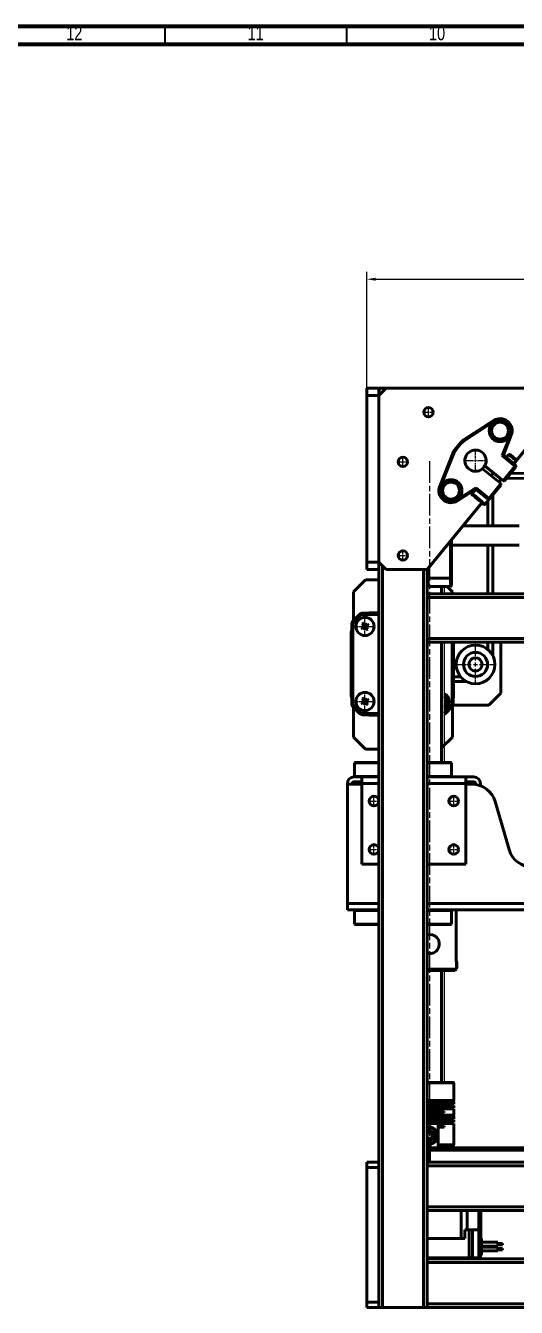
# Model space of a CAD drawing. Header units: millimetres. Extents: x -1615 to 4166, y 5 to 3174.
# Drawn here: x 611 to 746.3, y 2038 to 2391.3 of the extents above; entities that cross this region are included whole.
import ezdxf

# ---------------------------------------------------------------- set-up
doc = ezdxf.new("R2010")
doc.units = ezdxf.units.MM
doc.header["$LTSCALE"] = 0.25
doc.header["$PDSIZE"] = -1
for name, pattern in [('ACAD_ISO08W100', [36, 24, -3, 6, -3]), ('AM_ISO08W050', [18, 12, -1.5, 3, -1.5]), ('CENTER2', [1.125, 0.75, -0.125, 0.125, -0.125])]:
    doc.linetypes.add(name, pattern=pattern)
doc.layers.get('0').update_dxf_attribs({"lineweight": 50})
for name, color, linetype, lineweight in [('AM_0', 7, 'Continuous', 50), ('AM_7', 4, 'AM_ISO08W050', 25), ('duong tam', 2, 'ACAD_ISO08W100', 25), ('kich thuoc', 1, 'Continuous', 25), ('Net dam', 7, 'Continuous', 50), ('net manh', 3, 'Continuous', 25)]:
    doc.layers.add(name, color=color, linetype=linetype, lineweight=lineweight)
doc.styles.add('SLDTEXTSTYLE1', font='TXT', dxfattribs={"width": 0.75})
doc.styles.get("Standard").update_dxf_attribs({"font": ''})
doc.styles.get('Standard').set_extended_font_data('TCVN 7284')
doc.dimstyles.new('Ratio 1.5', dxfattribs={"dimtxt": 2.5, "dimasz": 2.5, "dimexe": 2, "dimexo": 0, "dimtad": 1, "dimtoh": 1, "dimdec": 1, "dimlfac": 1.5, "dimzin": 9, "dimtxsty": 'Standard', "dimcen": 2.5, "dimazin": 0, "dimtfac": 1, "dimtdec": 1, "dimtmove": 0, "dimatfit": 3, "dimfxl": 1, "dimtzin": 1, "dimarcsym": 0})

# ---------------------------------------------------------------- blocks, each defined once
blk = doc.blocks.new('*D1160')
at = {"layer": 'Defpoints', "color": 0, "transparency": 16777216}
for p in [(983.02, 2321.37), (705.02, 2291.37), (983.02, 2291.37)]:
    blk.add_point(p, dxfattribs=at)
at = {"layer": 'kich thuoc', "color": 0, "lineweight": -2, "transparency": 16777216}
for p, q in [((705.02, 2291.37), (705.02, 2323.37)), ((707.52, 2321.37), (980.52, 2321.37)), ((983.02, 2291.37), (983.02, 2323.37))]:
    blk.add_line(p, q, dxfattribs=at)
at = {"layer": 'kich thuoc', "color": 0, "transparency": 16777216}
for points in [[(707.52, 2321.78), (707.52, 2320.95), (705.02, 2321.37)], [(980.52, 2321.78), (980.52, 2320.95), (983.02, 2321.37)]]:
    blk.add_solid(points, dxfattribs=at)
at = {"layer": 'kich thuoc', "color": 0, "transparency": 16777216, "insert": (844.02, 2323.24), "char_height": 2.5, "attachment_point": 5}
blk.add_mtext('417', dxfattribs=at)
blk = doc.blocks.new('*U1185')
at = {"layer": 'AM_7', "color": 0, "linetype": 'CENTER2', "transparency": 16777216}
for p, q in [((-1.45, 0), (-0.27, 0)), ((0, 0.27), (0, 1.45)), ((0.27, 0), (1.45, 0)), ((0, -1.45), (0, -0.27))]:
    blk.add_line(p, q, dxfattribs=at)
at = {"layer": 'AM_7', "color": 0, "linetype": 'Continuous', "transparency": 16777216}
for p, q in [((-0.13, 0), (0.13, 0)), ((0, -0.13), (0, 0.13))]:
    blk.add_line(p, q, dxfattribs=at)
blk = doc.blocks.new('*U1186')
at = {"layer": 'AM_7', "color": 0, "linetype": 'CENTER2', "transparency": 16777216}
for p, q in [((-1.45, 0), (-0.27, 0)), ((0, 0.27), (0, 1.45)), ((0.27, 0), (1.45, 0)), ((0, -1.45), (0, -0.27))]:
    blk.add_line(p, q, dxfattribs=at)
at = {"layer": 'AM_7', "color": 0, "linetype": 'Continuous', "transparency": 16777216}
for p, q in [((-0.13, 0), (0.13, 0)), ((0, -0.13), (0, 0.13))]:
    blk.add_line(p, q, dxfattribs=at)
blk = doc.blocks.new('*U1187')
at = {"layer": 'AM_7', "color": 0, "linetype": 'CENTER2', "transparency": 16777216}
for p, q in [((-1.45, 0), (-0.27, 0)), ((0, 0.27), (0, 1.45)), ((0.27, 0), (1.45, 0)), ((0, -1.45), (0, -0.27))]:
    blk.add_line(p, q, dxfattribs=at)
at = {"layer": 'AM_7', "color": 0, "linetype": 'Continuous', "transparency": 16777216}
for p, q in [((-0.13, 0), (0.13, 0)), ((0, -0.13), (0, 0.13))]:
    blk.add_line(p, q, dxfattribs=at)
blk = doc.blocks.new('*U1188')
at = {"layer": 'AM_7', "color": 0, "linetype": 'CENTER2', "transparency": 16777216}
for p, q in [((-1.45, 0), (-0.27, 0)), ((0, 0.27), (0, 1.45)), ((0.27, 0), (1.45, 0)), ((0, -1.45), (0, -0.27))]:
    blk.add_line(p, q, dxfattribs=at)
at = {"layer": 'AM_7', "color": 0, "linetype": 'Continuous', "transparency": 16777216}
for p, q in [((-0.13, 0), (0.13, 0)), ((0, -0.13), (0, 0.13))]:
    blk.add_line(p, q, dxfattribs=at)
blk = doc.blocks.new('*U1189')
at = {"layer": 'AM_7', "color": 0, "linetype": 'CENTER2', "transparency": 16777216}
for p, q in [((-2.62, 0), (-0.5, 0)), ((0, 0.5), (0, 2.62)), ((0.5, 0), (2.62, 0)), ((0, -2.62), (0, -0.5))]:
    blk.add_line(p, q, dxfattribs=at)
at = {"layer": 'AM_7', "color": 0, "linetype": 'Continuous', "transparency": 16777216}
for p, q in [((-0.25, 0), (0.25, 0)), ((0, -0.25), (0, 0.25))]:
    blk.add_line(p, q, dxfattribs=at)
blk = doc.blocks.new('*U1190')
at = {"layer": 'AM_7', "color": 0, "linetype": 'CENTER2', "transparency": 16777216}
for p, q in [((-2.62, 0), (-0.5, 0)), ((0, 0.5), (0, 2.62)), ((0.5, 0), (2.62, 0)), ((0, -2.62), (0, -0.5))]:
    blk.add_line(p, q, dxfattribs=at)
at = {"layer": 'AM_7', "color": 0, "linetype": 'Continuous', "transparency": 16777216}
for p, q in [((-0.25, 0), (0.25, 0)), ((0, -0.25), (0, 0.25))]:
    blk.add_line(p, q, dxfattribs=at)
blk = doc.blocks.new('*U1191')
at = {"layer": 'AM_7', "color": 0, "linetype": 'CENTER2', "transparency": 16777216}
for p, q in [((-1.41, 0), (-0.26, 0)), ((0, 0.26), (0, 1.41)), ((0.26, 0), (1.41, 0)), ((0, -1.41), (0, -0.26))]:
    blk.add_line(p, q, dxfattribs=at)
at = {"layer": 'AM_7', "color": 0, "linetype": 'Continuous', "transparency": 16777216}
for p, q in [((-0.13, 0), (0.13, 0)), ((0, -0.13), (0, 0.13))]:
    blk.add_line(p, q, dxfattribs=at)
blk = doc.blocks.new('*U1192')
at = {"layer": 'AM_7', "color": 0, "linetype": 'CENTER2', "transparency": 16777216}
for p, q in [((-1.41, 0), (-0.26, 0)), ((0, 0.26), (0, 1.41)), ((0.26, 0), (1.41, 0)), ((0, -1.41), (0, -0.26))]:
    blk.add_line(p, q, dxfattribs=at)
at = {"layer": 'AM_7', "color": 0, "linetype": 'Continuous', "transparency": 16777216}
for p, q in [((-0.13, 0), (0.13, 0)), ((0, -0.13), (0, 0.13))]:
    blk.add_line(p, q, dxfattribs=at)
blk = doc.blocks.new('*U1193')
at = {"layer": 'AM_7', "color": 0, "linetype": 'CENTER2', "transparency": 16777216}
for p, q in [((-1.41, 0), (-0.26, 0)), ((0, 0.26), (0, 1.41)), ((0.26, 0), (1.41, 0)), ((0, -1.41), (0, -0.26))]:
    blk.add_line(p, q, dxfattribs=at)
at = {"layer": 'AM_7', "color": 0, "linetype": 'Continuous', "transparency": 16777216}
for p, q in [((-0.13, 0), (0.13, 0)), ((0, -0.13), (0, 0.13))]:
    blk.add_line(p, q, dxfattribs=at)
blk = doc.blocks.new('*U1195')
at = {"layer": 'AM_7', "color": 0, "linetype": 'CENTER2', "transparency": 16777216}
for p, q in [((0, 1.07), (0, 5.45)), ((-5.45, 0), (-1.07, 0)), ((1.07, 0), (5.45, 0)), ((0, -5.45), (0, -1.07))]:
    blk.add_line(p, q, dxfattribs=at)
at = {"layer": 'AM_7', "color": 0, "linetype": 'Continuous', "transparency": 16777216}
for p, q in [((-0.53, 0), (0.53, 0)), ((0, -0.53), (0, 0.53))]:
    blk.add_line(p, q, dxfattribs=at)
blk = doc.blocks.new('*U1198')
at = {"layer": 'AM_7', "color": 0, "linetype": 'CENTER2', "transparency": 16777216}
for p, q in [((-3.05, 0), (-0.59, 0)), ((0, 0.59), (0, 3.05)), ((0.59, 0), (3.05, 0)), ((0, -3.05), (0, -0.59))]:
    blk.add_line(p, q, dxfattribs=at)
at = {"layer": 'AM_7', "color": 0, "linetype": 'Continuous', "transparency": 16777216}
for p, q in [((-0.29, 0), (0.29, 0)), ((0, -0.29), (0, 0.29))]:
    blk.add_line(p, q, dxfattribs=at)

msp = doc.modelspace()

# ---------------------------------------------------------------- linework, layer by layer
at = {"color": 7, "linetype": 'Continuous', "lineweight": 70}
for p, q in [((15.001, 2391.131), (1184.001, 2391.131)), ((20.001, 2386.131), (1179.001, 2386.131))]:
    msp.add_line(p, q, dxfattribs=at)
at = {"color": 7, "linetype": 'Continuous', "lineweight": 35}
for p, q in [((649.501, 2386.131), (649.501, 2391.131)), ((699.501, 2386.131), (699.501, 2391.131))]:
    msp.add_line(p, q, dxfattribs=at)
at = {"layer": 'AM_0'}
for p, q in [((728.91, 2095.034), (721.684, 2095.034)), ((728.91, 2094.7), (721.684, 2094.7)), ((728.91, 2091.034), (721.684, 2091.034)), ((728.91, 2090.7), (721.684, 2090.7))]:
    msp.add_line(p, q, dxfattribs=at)
at = {"layer": 'duong tam'}
msp.add_line((722.345, 2271.214), (722.345, 2078.854), dxfattribs=at)
at = {"layer": 'Net dam'}
for p, q in [((705.017, 2291.367), (708.35, 2291.367)), ((705.017, 2289.367), (705.017, 2291.367)), ((705.017, 2291.367), (773.582, 2291.367)), ((708.35, 2289.367), (705.017, 2289.367)), ((705.017, 2289.367), (705.017, 2243.367)), ((708.35, 2291.367), (708.35, 2290.367)), ((710.35, 2291.367), (708.35, 2289.367)), ((708.35, 2290.367), (708.35, 2289.367)), ((708.35, 2243.367), (708.35, 2289.367)), ((710.35, 2291.367), (709.35, 2291.367)), ((710.35, 2291.367), (749.684, 2291.367)), ((731.724, 2277.092), (739.961, 2282.421)), ((740.106, 2282.197), (731.869, 2276.868)), ((742.367, 2272.761), (744.625, 2278.499)), ((744.873, 2278.402), (742.686, 2272.844)), ((729.275, 2274.351), (730.955, 2276.404)), ((731.162, 2276.235), (729.482, 2274.182)), ((751.684, 2278.034), (745.533, 2270.516)), ((725.161, 2264.332), (728.753, 2273.46)), ((729.001, 2273.363), (725.409, 2264.234)), ((745.923, 2269.852), (742.367, 2272.761)), ((742.686, 2272.844), (746.092, 2270.058)), ((744.14, 2273.042), (743.46, 2272.211)), ((744.506, 2273.078), (744.14, 2273.042)), ((745.524, 2270.523), (746.204, 2271.353)), ((746.204, 2271.353), (746.167, 2271.719)), ((736.858, 2269.214), (736.937, 2269.15)), ((741.976, 2265.027), (736.937, 2269.15)), ((737.571, 2269.924), (737.491, 2269.988)), ((737.571, 2269.924), (742.609, 2265.801)), ((739.977, 2267.954), (739.344, 2267.18)), ((742.609, 2265.801), (745.923, 2269.852)), ((746.129, 2269.683), (742.984, 2265.839)), ((774.323, 2267.661), (744.659, 2267.886)), ((745.923, 2269.852), (746.129, 2269.683)), ((746.129, 2269.683), (746.092, 2270.058)), ((738.662, 2260.977), (741.976, 2265.027)), ((742.013, 2264.652), (738.868, 2260.808)), ((741.408, 2265.492), (742.041, 2266.266)), ((742.05, 2266.259), (741.417, 2265.485)), ((742.013, 2264.652), (741.976, 2265.027)), ((742.609, 2265.801), (742.984, 2265.839)), ((774.509, 2266.326), (743.574, 2266.561)), ((743.574, 2266.56), (774.509, 2266.326)), ((729.928, 2260.537), (735.106, 2263.886)), ((735.087, 2263.557), (730.073, 2260.313)), ((735.087, 2263.557), (734.074, 2262.319)), ((736.774, 2262.177), (735.087, 2263.557)), ((735.106, 2263.886), (737.062, 2262.286)), ((736.774, 2262.177), (737.012, 2261.982)), ((738.493, 2260.771), (737.012, 2261.982)), ((737.062, 2262.286), (738.662, 2260.977)), ((737.686, 2259.363), (738.699, 2260.602)), ((738.493, 2260.771), (738.868, 2260.808)), ((738.868, 2260.808), (738.662, 2260.977)), ((739.758, 2261.896), (739.758, 2253.367)), ((736.752, 2259.783), (721.684, 2241.367)), ((738.425, 2260.267), (738.425, 2253.367)), ((747.031, 2253.367), (731.502, 2253.367)), ((728.084, 2248.354), (727.4, 2248.354)), ((728.084, 2248.354), (728.084, 2249.189)), ((728.084, 2239.014), (728.084, 2248.354)), ((728.35, 2249.373), (728.235, 2249.373)), ((728.35, 2249.515), (728.35, 2249.373)), ((728.35, 2249.373), (728.35, 2248.436)), ((728.35, 2248.436), (728.35, 2239.096)), ((728.35, 2248.034), (747.031, 2248.034)), ((738.425, 2248.034), (738.425, 2234.7)), ((739.758, 2248.034), (739.758, 2234.7)), ((705.017, 2243.367), (708.35, 2243.367)), ((705.017, 2241.367), (705.017, 2243.367)), ((708.35, 2243.367), (708.35, 2242.367)), ((708.35, 2243.367), (710.35, 2241.367)), ((708.35, 2241.367), (705.017, 2241.367)), ((708.35, 2242.367), (708.35, 2038.034)), ((709.35, 2242.367), (709.35, 2038.034)), ((721.684, 2241.367), (710.35, 2241.367)), ((720.684, 2241.367), (720.684, 2038.034)), ((721.684, 2241.367), (721.684, 2234.7)), ((721.95, 2241.693), (721.95, 2239.014)), ((704.684, 2238.541), (701.35, 2235.207)), ((708.35, 2238.541), (704.684, 2238.541)), ((721.684, 2236.967), (721.95, 2236.7)), ((728.084, 2239.014), (721.95, 2239.014)), ((721.95, 2239.014), (721.95, 2236.7)), ((721.95, 2236.7), (728.084, 2236.7)), ((725.611, 2236.7), (725.611, 2234.7)), ((728.684, 2235.207), (727.191, 2236.7)), ((728.084, 2236.7), (728.084, 2239.014)), ((728.084, 2236.7), (728.35, 2236.967)), ((728.35, 2239.096), (728.35, 2236.967)), ((701.35, 2235.207), (701.35, 2227.28)), ((721.684, 2234.7), (790.132, 2234.7)), ((721.684, 2233.7), (721.684, 2234.7)), ((721.684, 2233.7), (791.412, 2233.7)), ((721.684, 2233.7), (721.684, 2230.567)), ((728.684, 2234.7), (728.684, 2235.207)), ((701.271, 2227.201), (703.023, 2228.953)), ((703.966, 2229.344), (703.966, 2229.011)), ((703.966, 2229.344), (708.35, 2229.344)), ((708.35, 2229.011), (703.966, 2229.011)), ((706.126, 2229.444), (708.35, 2229.444)), ((721.684, 2230.434), (721.684, 2230.567)), ((721.684, 2230.3), (721.684, 2230.434)), ((721.684, 2230.233), (721.684, 2230.3)), ((721.684, 2230.1), (721.684, 2230.233)), ((721.684, 2230.1), (721.684, 2225.967)), ((700.88, 2204.429), (700.88, 2226.258)), ((701.214, 2226.258), (700.88, 2226.258)), ((701.214, 2226.258), (701.214, 2204.429)), ((703.259, 2228.718), (701.507, 2226.965)), ((703.575, 2225.337), (704.083, 2225.669)), ((703.845, 2224.924), (703.575, 2225.337)), ((703.794, 2226.379), (704.207, 2226.649)), ((704.125, 2225.872), (703.794, 2226.379)), ((704.207, 2226.649), (704.538, 2226.141)), ((704.742, 2226.099), (705.249, 2226.431)), ((704.969, 2225.483), (705.301, 2224.975)), ((705.519, 2226.018), (705.011, 2225.686)), ((705.249, 2226.431), (705.519, 2226.018)), ((721.684, 2225.834), (721.684, 2225.967)), ((721.684, 2225.767), (721.684, 2225.834)), ((721.684, 2225.634), (721.684, 2225.767)), ((721.684, 2225.5), (721.684, 2225.634)), ((721.684, 2225.5), (721.684, 2222.367)), ((700.78, 2206.589), (700.78, 2224.098)), ((704.353, 2225.256), (703.845, 2224.924)), ((704.888, 2224.705), (704.556, 2225.213)), ((705.301, 2224.975), (704.888, 2224.705)), ((721.684, 2222.367), (966.35, 2222.367)), ((721.684, 2221.367), (721.684, 2222.367)), ((721.684, 2221.367), (966.35, 2221.367)), ((721.684, 2221.367), (721.684, 2078.034)), ((725.611, 2221.367), (725.611, 2188.213)), ((728.547, 2204.429), (728.547, 2221.367)), ((728.88, 2221.367), (728.88, 2204.429)), ((728.98, 2221.367), (728.98, 2206.589)), ((738.425, 2221.367), (738.425, 2219.31)), ((739.758, 2221.367), (739.758, 2217.65)), ((742.017, 2207.311), (742.017, 2221.367)), ((731.895, 2216.23), (731.848, 2216.311)), ((730.892, 2211.827), (728.98, 2211.84)), ((731.951, 2213.88), (732.002, 2213.968)), ((732.543, 2210.483), (728.98, 2210.507)), ((701.214, 2204.429), (700.88, 2204.429)), ((703.575, 2204.67), (704.083, 2205.002)), ((703.845, 2204.257), (703.575, 2204.67)), ((703.794, 2205.713), (704.207, 2205.983)), ((704.125, 2205.205), (703.794, 2205.713)), ((704.353, 2204.589), (703.845, 2204.257)), ((704.207, 2205.983), (704.538, 2205.475)), ((704.888, 2204.038), (704.556, 2204.546)), ((704.742, 2205.432), (705.249, 2205.764)), ((705.301, 2204.308), (704.888, 2204.038)), ((704.969, 2204.816), (705.301, 2204.308)), ((705.519, 2205.351), (705.011, 2205.019)), ((705.249, 2205.764), (705.519, 2205.351)), ((728.88, 2204.429), (728.547, 2204.429)), ((738.684, 2203.977), (742.017, 2207.311)), ((703.023, 2201.734), (701.271, 2203.487)), ((701.35, 2203.407), (701.35, 2195.207)), ((701.507, 2203.722), (703.259, 2201.97)), ((703.966, 2201.677), (703.966, 2201.344)), ((703.966, 2201.677), (708.35, 2201.677)), ((708.35, 2201.344), (703.966, 2201.344)), ((708.35, 2201.244), (706.126, 2201.244)), ((726.502, 2201.97), (728.254, 2203.722)), ((728.49, 2203.487), (726.738, 2201.734)), ((728.684, 2195.207), (728.684, 2203.732)), ((728.801, 2203.977), (738.684, 2203.977)), ((701.35, 2195.207), (704.684, 2191.874)), ((725.757, 2192.281), (728.684, 2195.207)), ((704.684, 2191.874), (708.35, 2191.874)), ((701.684, 2188.08), (701.817, 2188.213)), ((701.684, 2184.347), (701.684, 2188.08)), ((708.35, 2188.08), (701.684, 2188.08)), ((701.817, 2188.213), (708.35, 2188.213)), ((721.684, 2188.213), (728.217, 2188.213)), ((728.35, 2188.08), (721.684, 2188.08)), ((728.35, 2188.08), (728.217, 2188.213)), ((728.35, 2184.347), (728.35, 2188.08)), ((703.684, 2184.213), (701.508, 2184.213)), ((701.684, 2184.347), (708.35, 2184.347)), ((701.684, 2184.347), (701.817, 2184.213)), ((703.684, 2182.389), (703.684, 2184.213)), ((703.684, 2184.213), (708.35, 2184.213)), ((721.684, 2184.347), (728.35, 2184.347)), ((721.684, 2184.213), (732.35, 2184.213)), ((728.35, 2184.347), (728.217, 2184.213)), ((732.35, 2184.213), (732.35, 2182.389)), ((734.526, 2184.213), (732.35, 2184.213)), ((699.684, 2182.213), (699.684, 2182.389)), ((699.684, 2182.213), (699.684, 2149.371)), ((703.684, 2182.213), (699.684, 2182.213)), ((701.017, 2182.213), (701.017, 2182.389)), ((703.684, 2182.88), (701.508, 2182.88)), ((703.684, 2182.389), (703.684, 2160.213)), ((703.684, 2182.389), (708.35, 2182.389)), ((721.684, 2182.389), (732.35, 2182.389)), ((734.526, 2182.88), (732.35, 2182.88)), ((732.35, 2160.213), (732.35, 2182.389)), ((734.018, 2182.213), (732.35, 2182.213)), ((735.017, 2182.138), (735.017, 2182.389)), ((736.35, 2181.792), (736.35, 2182.389)), ((744.283, 2164.17), (740.418, 2177.414)), ((703.684, 2160.213), (708.35, 2160.213)), ((721.684, 2160.213), (732.35, 2160.213)), ((699.684, 2147.547), (699.684, 2149.371)), ((708.35, 2149.371), (699.684, 2149.371)), ((869.017, 2149.371), (721.684, 2149.371)), ((708.35, 2147.547), (699.684, 2147.547)), ((701.684, 2147.413), (701.817, 2147.547)), ((708.35, 2147.413), (701.684, 2147.413)), ((701.684, 2147.413), (701.684, 2143.68)), ((869.017, 2147.547), (721.684, 2147.547)), ((728.35, 2147.413), (721.684, 2147.413)), ((728.35, 2147.413), (728.217, 2147.547)), ((728.35, 2147.413), (728.35, 2143.68)), ((729.684, 2133.38), (729.684, 2147.547)), ((701.684, 2143.68), (708.35, 2143.68)), ((701.684, 2143.68), (701.817, 2143.547)), ((708.35, 2143.547), (701.817, 2143.547)), ((721.684, 2143.68), (728.35, 2143.68)), ((728.217, 2143.547), (721.684, 2143.547)), ((722.35, 2140.813), (721.684, 2140.704)), ((728.35, 2143.68), (728.217, 2143.547)), ((721.684, 2131.213), (729.684, 2131.213)), ((729.35, 2130.88), (721.684, 2130.88)), ((725.611, 2130.88), (725.611, 2100.034)), ((729.35, 2130.88), (729.684, 2131.213)), ((729.742, 2133.38), (729.684, 2133.38)), ((729.684, 2131.38), (729.742, 2131.38)), ((729.684, 2131.213), (729.684, 2131.38)), ((729.85, 2133.193), (729.742, 2133.38)), ((729.742, 2133.38), (729.742, 2131.38)), ((729.742, 2131.38), (729.85, 2131.567)), ((729.85, 2133.193), (729.85, 2131.567)), ((728.85, 2100.034), (721.684, 2100.034)), ((729.017, 2099.867), (721.684, 2099.867)), ((729.017, 2095.034), (729.017, 2099.867)), ((729.017, 2095.034), (728.91, 2095.034)), ((728.91, 2095.034), (728.91, 2094.7)), ((728.91, 2094.7), (729.017, 2094.7)), ((729.017, 2094.034), (729.017, 2094.7)), ((729.017, 2094.034), (721.684, 2094.034)), ((721.684, 2093.7), (729.017, 2093.7)), ((729.017, 2093.034), (721.684, 2093.034)), ((721.684, 2092.7), (729.017, 2092.7)), ((726.353, 2092.034), (721.684, 2092.034)), ((721.684, 2091.7), (726.353, 2091.7)), ((722.026, 2094.034), (722.026, 2093.7)), ((724.017, 2091.7), (724.017, 2092.034)), ((726.353, 2091.7), (726.353, 2092.034)), ((727.682, 2093.7), (727.682, 2094.034)), ((729.017, 2093.034), (729.017, 2093.7)), ((729.017, 2091.034), (729.017, 2092.7)), ((729.017, 2090.034), (721.684, 2090.034)), ((721.684, 2089.7), (729.017, 2089.7)), ((729.017, 2089.034), (721.684, 2089.034)), ((721.684, 2088.7), (722.35, 2088.7)), ((722.35, 2088.7), (722.35, 2087.7)), ((722.35, 2088.7), (724.417, 2088.7)), ((724.017, 2089.7), (724.017, 2090.034)), ((724.017, 2088.7), (724.017, 2089.034)), ((724.417, 2088.7), (729.017, 2088.7)), ((724.684, 2088.7), (724.684, 2082.034)), ((726.353, 2088.034), (724.684, 2088.034)), ((724.684, 2087.7), (726.353, 2087.7)), ((726.353, 2087.7), (726.353, 2088.034)), ((727.682, 2089.7), (727.682, 2090.034)), ((729.017, 2091.034), (728.91, 2091.034)), ((728.91, 2091.034), (728.91, 2090.7)), ((728.91, 2090.7), (729.017, 2090.7)), ((729.017, 2090.034), (729.017, 2090.7)), ((729.017, 2089.034), (729.017, 2089.7)), ((729.017, 2082.867), (729.017, 2088.7)), ((721.684, 2086.437), (722.35, 2086.822)), ((722.35, 2086.221), (721.684, 2085.836)), ((721.684, 2084.897), (722.35, 2084.512)), ((722.35, 2083.912), (721.684, 2084.297)), ((722.35, 2086.522), (722.35, 2086.822)), ((722.35, 2086.822), (723.61, 2086.094)), ((722.35, 2086.522), (722.35, 2086.221)), ((723.09, 2085.794), (722.35, 2086.221)), ((722.35, 2084.512), (723.09, 2084.94)), ((723.61, 2084.639), (722.35, 2083.912)), ((722.35, 2084.512), (722.35, 2084.212)), ((722.35, 2083.912), (722.35, 2084.212)), ((723.35, 2085.944), (723.09, 2085.794)), ((723.09, 2084.94), (723.09, 2085.794)), ((723.35, 2084.79), (723.09, 2084.94)), ((723.35, 2085.944), (723.61, 2086.094)), ((723.61, 2084.639), (723.35, 2084.79)), ((723.61, 2086.094), (723.61, 2084.639)), ((741.684, 2082.034), (721.684, 2082.034)), ((721.684, 2081.367), (722.35, 2081.367)), ((722.196, 2083.039), (722.196, 2082.034)), ((722.35, 2083.034), (722.35, 2082.034)), ((722.35, 2078.034), (722.35, 2081.367)), ((965.684, 2081.367), (722.35, 2081.367)), ((722.504, 2083.039), (722.504, 2082.034)), ((729.017, 2082.867), (724.684, 2082.867)), ((728.85, 2082.7), (724.684, 2082.7)), ((741.684, 2081.367), (741.684, 2082.034)), ((741.684, 2082.034), (748.35, 2082.034)), ((705.017, 2078.034), (705.017, 2076.597)), ((705.017, 2078.034), (708.35, 2078.034)), ((722.35, 2078.034), (721.684, 2078.034)), ((721.684, 2077.034), (721.684, 2078.034)), ((966.35, 2077.034), (721.684, 2077.034)), ((721.684, 2077.034), (721.684, 2073.9)), ((965.684, 2078.034), (722.35, 2078.034)), ((705.017, 2076.597), (708.35, 2076.597)), ((705.017, 2076.597), (705.017, 2039.47)), ((721.684, 2073.767), (721.684, 2073.9)), ((721.684, 2073.634), (721.684, 2073.767)), ((721.684, 2073.567), (721.684, 2073.634)), ((721.684, 2073.434), (721.684, 2073.567)), ((721.684, 2073.434), (721.684, 2069.3)), ((721.684, 2069.167), (721.684, 2069.3)), ((721.684, 2069.1), (721.684, 2069.167)), ((721.684, 2068.967), (721.684, 2069.1)), ((721.684, 2068.834), (721.684, 2068.967)), ((721.684, 2068.834), (721.684, 2065.7)), ((966.35, 2065.7), (721.684, 2065.7)), ((721.684, 2064.7), (721.684, 2065.7)), ((966.35, 2064.7), (721.684, 2064.7)), ((721.684, 2064.7), (721.684, 2051.367)), ((731.105, 2057.034), (731.105, 2064.7)), ((732.726, 2064.7), (732.726, 2059.367)), ((735.901, 2059.367), (735.901, 2064.7)), ((736.45, 2064.7), (736.45, 2057.034)), ((732.111, 2059.367), (732.111, 2057.034)), ((733.265, 2059.367), (732.111, 2059.367)), ((733.265, 2051.7), (733.265, 2059.367)), ((733.265, 2059.367), (734.208, 2059.367)), ((734.208, 2059.367), (734.208, 2051.7)), ((734.208, 2059.367), (735.96, 2059.367)), ((735.96, 2051.7), (735.96, 2059.367)), ((735.96, 2059.367), (736.35, 2059.367)), ((736.35, 2059.367), (736.35, 2051.7)), ((721.684, 2057.034), (731.105, 2057.034)), ((731.828, 2057.034), (731.105, 2057.034)), ((732.111, 2057.034), (731.828, 2057.034)), ((736.45, 2057.034), (736.35, 2057.034)), ((736.45, 2057.034), (736.684, 2057.034)), ((736.684, 2052.453), (736.684, 2057.034)), ((741.15, 2055.979), (736.684, 2055.979)), ((741.15, 2055.979), (741.15, 2054.902)), ((736.35, 2052.453), (736.684, 2052.453)), ((736.684, 2054.902), (741.15, 2054.902)), ((741.15, 2054.645), (736.684, 2054.645)), ((736.684, 2053.569), (741.15, 2053.569)), ((742.484, 2055.627), (741.15, 2055.627)), ((741.15, 2055.254), (742.484, 2055.254)), ((741.15, 2054.645), (741.15, 2053.569)), ((742.484, 2054.293), (741.15, 2054.293)), ((741.15, 2053.921), (742.484, 2053.921)), ((742.484, 2055.627), (742.484, 2055.254)), ((742.484, 2054.293), (742.484, 2053.921)), ((721.684, 2051.7), (733.265, 2051.7)), ((721.684, 2050.367), (721.684, 2051.367)), ((966.35, 2051.367), (721.684, 2051.367)), ((966.35, 2050.367), (721.684, 2050.367)), ((721.684, 2050.367), (721.684, 2047.234)), ((733.265, 2051.7), (734.208, 2051.7)), ((734.208, 2051.7), (735.96, 2051.7)), ((735.96, 2051.7), (736.35, 2051.7)), ((721.684, 2047.1), (721.684, 2047.234)), ((721.684, 2046.967), (721.684, 2047.1)), ((721.684, 2046.9), (721.684, 2046.967)), ((721.684, 2046.767), (721.684, 2046.9)), ((721.684, 2046.767), (721.684, 2042.634)), ((721.684, 2042.5), (721.684, 2042.634)), ((721.684, 2042.434), (721.684, 2042.5)), ((721.684, 2042.3), (721.684, 2042.434)), ((721.684, 2042.167), (721.684, 2042.3)), ((721.684, 2042.167), (721.684, 2039.034)), ((705.017, 2039.47), (708.35, 2039.47)), ((705.017, 2039.47), (705.017, 2038.034)), ((721.684, 2038.034), (721.684, 2039.034)), ((966.35, 2039.034), (721.684, 2039.034)), ((705.017, 2038.034), (708.35, 2038.034)), ((709.35, 2038.034), (708.35, 2038.034)), ((712.484, 2038.034), (709.35, 2038.034)), ((712.617, 2038.034), (712.484, 2038.034)), ((712.75, 2038.034), (712.617, 2038.034)), ((712.817, 2038.034), (712.75, 2038.034)), ((712.95, 2038.034), (712.817, 2038.034)), ((713.676, 2038.034), (712.95, 2038.034)), ((716.358, 2038.034), (713.676, 2038.034)), ((717.084, 2038.034), (716.358, 2038.034)), ((717.217, 2038.034), (717.084, 2038.034)), ((717.284, 2038.034), (717.217, 2038.034)), ((717.417, 2038.034), (717.284, 2038.034)), ((717.55, 2038.034), (717.417, 2038.034)), ((720.684, 2038.034), (717.55, 2038.034)), ((721.684, 2038.034), (720.684, 2038.034)), ((966.35, 2038.034), (721.684, 2038.034))]:
    msp.add_line(p, q, dxfattribs=at)
at = {"layer": 'Net dam', "flags": 128}
for points in [[(746.204, 2271.353), (746.125, 2271.418), (745.901, 2271.601), (745.567, 2271.874), (745.172, 2272.198), (744.777, 2272.521), (744.442, 2272.795), (744.218, 2272.978), (744.14, 2273.042), (744.14, 2273.042)], [(744.506, 2273.078), (744.569, 2273.027), (744.749, 2272.879), (745.019, 2272.659), (745.336, 2272.399), (745.654, 2272.139), (745.924, 2271.918), (746.104, 2271.771), (746.167, 2271.719), (746.167, 2271.719)], [(737.496, 2269.995), (737.082, 2269.427), (736.851, 2269.207)], [(734.074, 2262.319), (734.099, 2262.298), (734.292, 2262.14), (734.657, 2261.842), (735.155, 2261.435), (735.731, 2260.963), (736.323, 2260.478), (736.868, 2260.033), (737.305, 2259.675), (737.588, 2259.444), (737.686, 2259.363), (737.686, 2259.363)], [(737.311, 2259.326), (737.214, 2259.405), (736.936, 2259.632), (736.511, 2259.98), (735.989, 2260.407), (735.433, 2260.862), (734.911, 2261.289), (734.486, 2261.637), (734.208, 2261.864), (734.112, 2261.943), (734.112, 2261.943)], [(738.493, 2260.771), (738.675, 2260.622), (738.699, 2260.602)], [(703.259, 2228.718), (703.213, 2228.764), (703.169, 2228.808), (703.128, 2228.849), (703.092, 2228.884), (703.063, 2228.914), (703.041, 2228.935), (703.028, 2228.949), (703.023, 2228.953)], [(701.507, 2226.965), (701.461, 2227.011), (701.416, 2227.056), (701.376, 2227.096), (701.34, 2227.132), (701.311, 2227.161), (701.289, 2227.183), (701.276, 2227.197), (701.271, 2227.201)], [(701.507, 2203.722), (701.461, 2203.676), (701.416, 2203.632), (701.376, 2203.591), (701.34, 2203.556), (701.311, 2203.526), (701.289, 2203.505), (701.276, 2203.491), (701.271, 2203.487)], [(703.259, 2201.97), (703.213, 2201.924), (703.169, 2201.88), (703.128, 2201.839), (703.092, 2201.803), (703.063, 2201.774), (703.041, 2201.752), (703.028, 2201.739), (703.023, 2201.734)], [(726.367, 2201.857), (726.429, 2201.904), (726.502, 2201.97)], [(726.738, 2201.734), (726.733, 2201.739), (726.72, 2201.752), (726.698, 2201.774), (726.669, 2201.803), (726.633, 2201.839), (726.592, 2201.88), (726.548, 2201.924), (726.502, 2201.97)], [(728.49, 2203.487), (728.485, 2203.491), (728.472, 2203.505), (728.45, 2203.526), (728.421, 2203.556), (728.385, 2203.591), (728.344, 2203.632), (728.3, 2203.676), (728.254, 2203.722)]]:
    msp.add_lwpolyline(points, dxfattribs=at)
at = {"layer": 'Net dam'}
for centre, radius in [((722.04, 2284.7), 1.289), ((741.772, 2279.622), 3), ((741.772, 2279.622), 2.333), ((715.017, 2271.011), 1.289), ((728.262, 2263.111), 3), ((728.262, 2263.111), 2.333), ((715.017, 2245.231), 1.289), ((704.547, 2225.677), 2.5), ((735.017, 2215.207), 5.333), ((735.017, 2215.207), 3.333), ((735.017, 2215.207), 1.833), ((704.547, 2205.011), 2.5), ((707.017, 2177.547), 1.333), ((729.017, 2177.547), 1.333), ((707.017, 2164.213), 1.333), ((729.017, 2164.213), 1.333)]:
    msp.add_circle(centre, radius, dxfattribs=at)
for centre, radius, start, end in [((709.35, 2290.367), 1, 90, 180), ((741.772, 2279.622), 3.333, 338.51765, 122.90354), ((741.772, 2279.622), 3.067, 338.51765, 122.90354), ((733.535, 2274.293), 3.333, 122.90354, 140.71059), ((733.535, 2274.293), 3.067, 122.90354, 140.71059), ((731.855, 2272.24), 3.333, 140.71059, 158.51765), ((731.855, 2272.24), 3.067, 140.71059, 158.51765), ((735.017, 2271.367), 2.933, 330.52484, 310.89634), ((728.262, 2263.111), 3.333, 158.51765, 302.90354), ((728.262, 2263.111), 3.067, 158.51765, 302.90354), ((734.281, 2262.15), 0.267, 140.71059, 230.71059), ((737.48, 2259.532), 0.267, 230.71059, 320.71059), ((703.966, 2228.011), 1.333, 90, 135), ((703.966, 2228.011), 1, 90, 135), ((706.126, 2226.777), 2.667, 90, 105.74055), ((702.214, 2226.258), 1.333, 135, 180), ((702.214, 2226.258), 1, 135, 180), ((704.547, 2225.677), 0.371, 164.87583, 171.43941), ((704.547, 2225.677), 0.371, 254.87583, 261.43941), ((704.547, 2225.677), 0.371, 74.87583, 81.43941), ((704.547, 2225.677), 0.371, 344.87583, 351.43941), ((703.447, 2224.098), 2.667, 164.25945, 180), ((703.447, 2206.589), 2.667, 180, 195.74055), ((702.214, 2204.429), 1.333, 180, 225), ((702.214, 2204.429), 1, 180, 225), ((704.547, 2205.011), 0.371, 164.87583, 171.43941), ((704.547, 2205.011), 0.371, 254.87583, 261.43941), ((704.547, 2205.011), 0.371, 74.87583, 81.43941), ((704.547, 2205.011), 0.371, 344.87583, 351.43941), ((725.214, 2205.011), 2.5, 296.98536, 63.03124), ((725.214, 2205.011), 1.833, 308.22165, 51.79495), ((727.547, 2204.429), 1, 315, 0), ((727.547, 2204.429), 1.333, 315, 0), ((726.314, 2206.589), 2.667, 344.25945, 0), ((703.966, 2202.677), 1.333, 225, 270), ((703.966, 2202.677), 1, 225, 270), ((706.126, 2203.911), 2.667, 254.25945, 270), ((725.795, 2202.677), 1.333, 294.52952, 315), ((701.508, 2182.389), 1.824, 90, 180), ((734.526, 2182.389), 1.824, 0, 90), ((701.508, 2182.389), 0.491, 90, 180), ((734.018, 2175.547), 6.667, 16.27023, 90), ((734.526, 2182.389), 0.491, 0, 90), ((750.683, 2166.038), 6.667, 196.27023, 270), ((722.37, 2138.159), 2.654, 255.00353, 90.43497), ((728.85, 2099.867), 0.167, 0, 90), ((722.35, 2085.367), 2.333, 0, 106.60155), ((722.35, 2085.367), 2.067, 0, 108.81906), ((722.35, 2085.367), 2.333, 253.39845, 0), ((722.35, 2085.367), 2.067, 251.18094, 0), ((728.85, 2082.867), 0.167, 270, 0), ((736.017, 2051.7), 0.333, 270, 0)]:
    msp.add_arc(centre, radius, start, end, dxfattribs=at)
for points, knots in [([(704.181, 2225.732), (704.172, 2225.727), (704.142, 2225.707), (704.11, 2225.686), (704.087, 2225.671), (704.083, 2225.669)], [0, 0, 0, 0, 0.2445635, 0.8735286, 1, 1, 1, 1]), ([(704.125, 2225.872), (704.128, 2225.868), (704.143, 2225.844), (704.164, 2225.812), (704.184, 2225.782), (704.189, 2225.774)], [0, 0, 0, 0, 0.1264714, 0.7554387, 1, 1, 1, 1]), ([(704.353, 2225.256), (704.357, 2225.258), (704.38, 2225.273), (704.412, 2225.294), (704.442, 2225.314), (704.45, 2225.319)], [0, 0, 0, 0, 0.1264728, 0.7554387, 1, 1, 1, 1]), ([(704.492, 2225.311), (704.497, 2225.302), (704.517, 2225.272), (704.538, 2225.24), (704.553, 2225.217), (704.556, 2225.213)], [0, 0, 0, 0, 0.244561, 0.8735274, 1, 1, 1, 1]), ([(704.602, 2226.044), (704.597, 2226.052), (704.577, 2226.082), (704.556, 2226.114), (704.541, 2226.138), (704.538, 2226.141)], [0, 0, 0, 0, 0.2445635, 0.8735273, 1, 1, 1, 1]), ([(704.742, 2226.099), (704.738, 2226.096), (704.714, 2226.081), (704.682, 2226.06), (704.652, 2226.041), (704.644, 2226.035)], [0, 0, 0, 0, 0.1264735, 0.7554387, 1, 1, 1, 1]), ([(704.969, 2225.483), (704.966, 2225.487), (704.951, 2225.51), (704.93, 2225.542), (704.91, 2225.572), (704.905, 2225.58)], [0, 0, 0, 0, 0.1264735, 0.7554387, 1, 1, 1, 1]), ([(704.914, 2225.622), (704.922, 2225.628), (704.952, 2225.647), (704.984, 2225.668), (705.007, 2225.683), (705.011, 2225.686)], [0, 0, 0, 0, 0.2445613, 0.8735272, 1, 1, 1, 1]), ([(704.181, 2205.066), (704.172, 2205.06), (704.142, 2205.041), (704.11, 2205.02), (704.087, 2205.004), (704.083, 2205.002)], [0, 0, 0, 0, 0.2445635, 0.8735286, 1, 1, 1, 1]), ([(704.125, 2205.205), (704.128, 2205.201), (704.143, 2205.178), (704.164, 2205.146), (704.184, 2205.116), (704.189, 2205.107)], [0, 0, 0, 0, 0.1264714, 0.7554387, 1, 1, 1, 1]), ([(704.353, 2204.589), (704.357, 2204.591), (704.38, 2204.607), (704.412, 2204.628), (704.442, 2204.647), (704.45, 2204.653)], [0, 0, 0, 0, 0.1264728, 0.7554387, 1, 1, 1, 1]), ([(704.492, 2204.644), (704.497, 2204.636), (704.517, 2204.605), (704.538, 2204.574), (704.553, 2204.55), (704.556, 2204.546)], [0, 0, 0, 0, 0.244561, 0.8735274, 1, 1, 1, 1]), ([(704.602, 2205.377), (704.597, 2205.385), (704.577, 2205.416), (704.556, 2205.448), (704.541, 2205.471), (704.538, 2205.475)], [0, 0, 0, 0, 0.2445635, 0.8735273, 1, 1, 1, 1]), ([(704.742, 2205.432), (704.738, 2205.43), (704.714, 2205.414), (704.682, 2205.394), (704.652, 2205.374), (704.644, 2205.368)], [0, 0, 0, 0, 0.1264735, 0.7554387, 1, 1, 1, 1]), ([(704.969, 2204.816), (704.966, 2204.82), (704.951, 2204.843), (704.93, 2204.875), (704.91, 2204.905), (704.905, 2204.914)], [0, 0, 0, 0, 0.1264735, 0.7554387, 1, 1, 1, 1]), ([(704.914, 2204.955), (704.922, 2204.961), (704.952, 2204.981), (704.984, 2205.001), (705.007, 2205.017), (705.011, 2205.019)], [0, 0, 0, 0, 0.2445613, 0.8735272, 1, 1, 1, 1])]:
    msp.add_open_spline(points, degree=3, knots=knots, dxfattribs=at)
at = {"layer": 'net manh'}
for p, q in [((726.35, 2236.7), (726.35, 2234.7)), ((726.35, 2221.367), (726.35, 2188.213)), ((726.346, 2130.88), (726.35, 2100.034))]:
    msp.add_line(p, q, dxfattribs=at)

# ---------------------------------------------------------------- block references
at = {"layer": 'AM_7', "linetype": 'CENTER2'}
for name, p in [('*U1193', (722.04, 2284.7)), ('*U1191', (715.017, 2271.011)), ('*U1198', (735.017, 2271.367)), ('*U1192', (715.017, 2245.231)), ('*U1189', (704.547, 2225.677)), ('*U1195', (735.017, 2215.207)), ('*U1190', (704.547, 2205.011)), ('*U1185', (707.017, 2177.547)), ('*U1188', (729.017, 2177.547)), ('*U1186', (707.017, 2164.213)), ('*U1187', (729.017, 2164.213))]:
    msp.add_blockref(name, p, dxfattribs=at)

# ---------------------------------------------------------------- texts
at = {"color": 7, "linetype": 'Continuous', "lineweight": 0, "char_height": 3.9687, "attachment_point": 2, "style": 'SLDTEXTSTYLE1'}
for s, insert in [('12', (624.421, 2391.191)), ('11', (674.421, 2391.191)), ('10', (724.421, 2391.191))]:
    msp.add_mtext(s, dxfattribs=dict(at, insert=insert))

# ---------------------------------------------------------------- dimensions: what is measured, and where the dimension line sits
at = {"layer": 'kich thuoc'}
dim = msp.add_linear_dim(base=(983.017, 2321.367), p1=(705.017, 2291.367), p2=(983.017, 2291.367), dimstyle='Ratio 1.5', dxfattribs=at)
dim.commit()
dim.dimension.update_dxf_attribs({"geometry": '*D1160', "text_midpoint": (844.017, 2323.242)})

doc.saveas('drawing.dxf')
